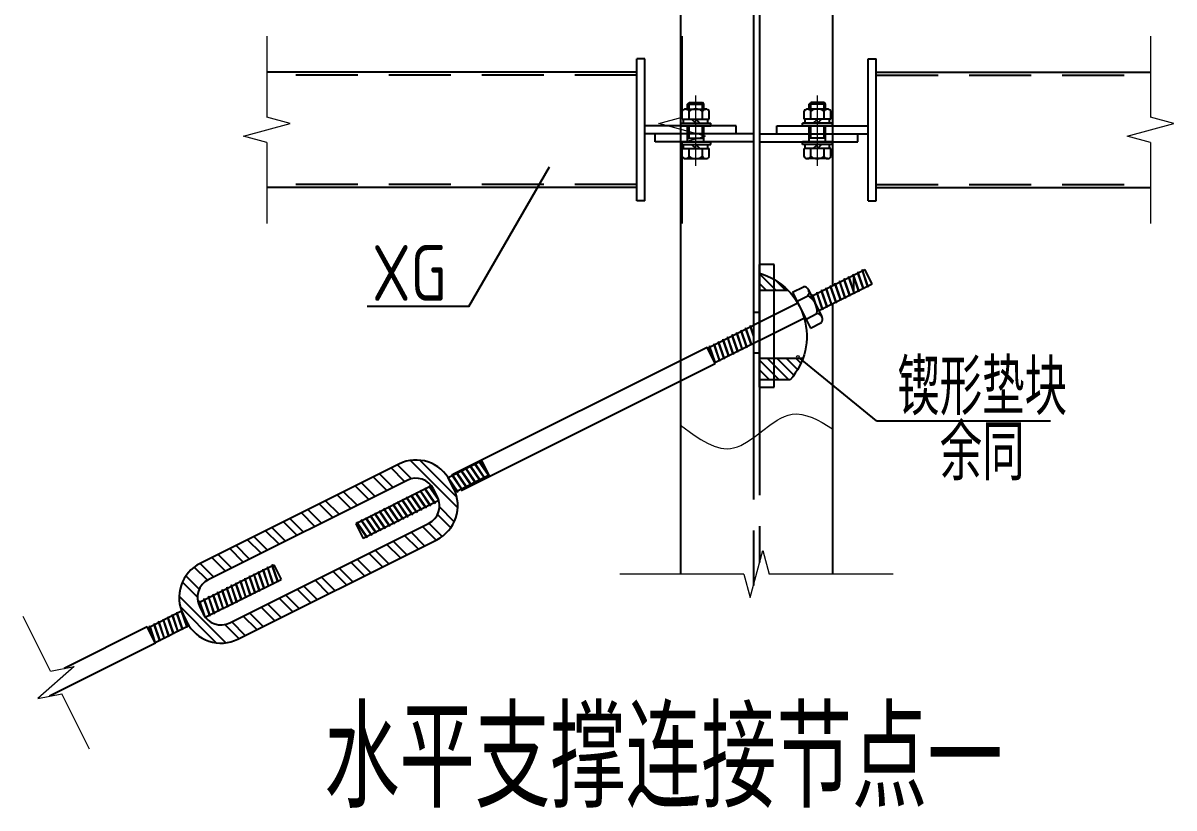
# Model space of a CAD drawing. Extents: x 9834882 to 10005569, y 1691670 to 2510806.
# Drawn here: x 9978434 to 9987715, y 2031684 to 2038015 of the extents above; entities that cross this region are included whole.
import ezdxf
from ezdxf.enums import TextEntityAlignment as Align

# ---------------------------------------------------------------- set-up
doc = ezdxf.new("R2010")
doc.units = 0
doc.header["$LTSCALE"] = 1000
doc.header["$MEASUREMENT"] = 0
for name, pattern in [('CENTER2', [1.125, 0.75, -0.125, 0.125, -0.125]), ('CENTERX2', [101.6, 63.5, -12.7, 12.7, -12.7]), ('CONTINUOUS0', [0]), ('CONTINUOUS1', [0]), ('DASHED', [0.75, 0.5, -0.25])]:
    doc.linetypes.add(name, pattern=pattern)
for name, color, linetype in [('003_THICK', 7, 'CONTINUOUS1'), ('004_THIN', 6, 'CONTINUOUS0'), ('LAYER4', 4, 'CONTINUOUS'), ('PUB_TEXT', 7, 'CONTINUOUS'), ('一般文字', 6, 'CONTINUOUS'), ('刚架', 2, 'CONTINUOUS'), ('填充', 8, 'CONTINUOUS'), ('支撑', 4, 'CONTINUOUS'), ('板', 4, 'CONTINUOUS')]:
    doc.layers.add(name, color=color, linetype=linetype)
for name, color, linetype, lineweight in [('Z-详图标注', 3, 'CONTINUOUS', 18), ('标注', 4, 'CONTINUOUS', 20), ('轴线', 1, 'CENTERX2', 13)]:
    doc.layers.add(name, color=color, linetype=linetype, lineweight=lineweight)
doc.styles.add('_HZTXT', font='atssdeng.shx', dxfattribs={"width": 0.8, "bigfont": 'atssdchn.shx'})
doc.styles.add('TSSD_DIMENSION', font='atssdeng.shx', dxfattribs={"width": 0.7, "bigfont": 'atssdchn.shx'})

# ---------------------------------------------------------------- blocks, each defined once
blk = doc.blocks.new('*X9')
at = {"layer": '填充', "linetype": 'Continuous'}
for p, q in [((14993606.8, -98338.9), (14993499.5, -98231.6)), ((14993415.4, -98434.6), (14993308, -98327.3)), ((14993465.4, -98409.6), (14993358, -98302.3)), ((14993556.8, -98363.9), (14993449.5, -98256.6)), ((14993273.9, -98505.3), (14993166.6, -98398)), ((14993323.9, -98480.3), (14993216.6, -98373)), ((14993132.5, -98576), (14993025.2, -98468.7)), ((14993182.5, -98551), (14993075.2, -98443.7)), ((14992899.7, -98692.5), (14992792.4, -98585.1)), ((14992991.1, -98646.7), (14992883.8, -98539.4)), ((14993041.1, -98621.7), (14992933.8, -98514.4)), ((14992708.3, -98788.2), (14992600.9, -98680.8)), ((14992758.3, -98763.2), (14992650.9, -98655.8)), ((14992849.7, -98717.5), (14992742.4, -98610.1)), ((14993891.8, -98698.9), (14993839.9, -98647)), ((14992566.8, -98858.9), (14992459.5, -98751.5)), ((14992616.8, -98833.9), (14992509.5, -98726.5)), ((14993714.3, -98870.7), (14993607, -98763.4)), ((14993805.8, -98825), (14993698.4, -98717.7)), ((14993855.8, -98800), (14993748.4, -98692.7)), ((14992334, -98975.3), (14992226.7, -98868)), ((14992425.4, -98929.6), (14992318.1, -98822.3)), ((14992475.4, -98904.6), (14992368.1, -98797.3)), ((14993522.9, -98966.4), (14993415.6, -98859.1)), ((14993572.9, -98941.4), (14993465.6, -98834.1)), ((14993664.3, -98895.7), (14993557, -98788.4)), ((14992284, -99000.3), (14992176.7, -98893)), ((14993381.5, -99037.1), (14993274.2, -98929.8)), ((14993431.5, -99012.1), (14993324.2, -98904.8)), ((14993148.7, -99153.6), (14993041.3, -99046.2)), ((14993240.1, -99107.8), (14993132.7, -99000.5)), ((14993290.1, -99082.8), (14993182.7, -98975.5)), ((14992957.2, -99249.3), (14992849.9, -99141.9)), ((14993007.2, -99224.3), (14992899.9, -99116.9)), ((14993098.7, -99178.6), (14992991.3, -99071.2)), ((14992815.8, -99320), (14992708.5, -99212.6)), ((14992865.8, -99295), (14992758.5, -99187.6)), ((14992674.4, -99390.7), (14992567.1, -99283.4)), ((14992724.4, -99365.7), (14992617.1, -99258.4)), ((14992533, -99461.4), (14992425.6, -99354.1)), ((14992583, -99436.4), (14992475.6, -99329.1))]:
    blk.add_line(p, q, dxfattribs=at)
blk = doc.blocks.new('*X10')
at = {"layer": '填充', "linetype": 'Continuous'}
for p, q in [((14992192.6, -99046), (14992085.2, -98938.7)), ((14992077.2, -99142.7), (14991972, -99037.6)), ((14992143, -99071.5), (14992039, -98967.4)), ((14992063.4, -99204), (14991945, -99085.5)), ((14992287.4, -99565.1), (14991919.7, -99197.4)), ((14992211.7, -99564.4), (14991929.2, -99281.9)), ((14992441.5, -99507.1), (14992334.2, -99399.8)), ((14992391.5, -99532.1), (14992279.7, -99420.2))]:
    blk.add_line(p, q, dxfattribs=at)
blk = doc.blocks.new('*X11')
at = {"layer": '填充', "linetype": 'Continuous'}
for p, q in [((14994117.2, -98500), (14993744.6, -98127.4)), ((14994109.2, -98417.1), (14993817.3, -98125.1)), ((14993698.2, -98293.2), (14993590.9, -98185.9)), ((14993751.6, -98271.6), (14993640.9, -98160.9)), ((14994089.5, -98609.5), (14993973.4, -98493.4)), ((14994061.8, -98656.8), (14993957.3, -98552.3)), ((14993994, -98726.1), (14993889.7, -98621.8)), ((14993947.2, -98754.3), (14993891.8, -98698.9))]:
    blk.add_line(p, q, dxfattribs=at)
blk = doc.blocks.new('A$C3B5F1999')
at = {"layer": '板', "lineweight": -3}
h = blk.add_hatch(dxfattribs=at)
h.set_pattern_fill('ANSI31', color=256, scale=11.25, style=0)
h.set_pattern_definition([(225, (1544786.093, 1161578.04), (25.25697034, -25.25697034), [])])
h.paths.add_polyline_path([(227.3, 494.1, 0.095394), (160.5, 606.6), (0, 606.6), (0, 494.1)])
h.paths.add_polyline_path([(0, 135.7), (0, 44.9, 0.128822), (150.1, 135.7)])
for p, q in [((0, 645.3), (76.8, 645.3)), ((0, 645.3), (0, 0)), ((160.5, 606.6), (0, 606.6)), ((160.5, 606.6), (0, 606.6)), ((76.8, 645.3), (76.8, 0)), ((227.3, 494.1), (0, 494.1)), ((150.1, 135.7), (0, 135.7)), ((76.8, 0), (0, 0))]:
    blk.add_line(p, q, dxfattribs=at)
blk.add_arc((-98.2, 376.8), 346.1, 286.4909, 41.61835, dxfattribs=at)

msp = doc.modelspace()

# ---------------------------------------------------------------- linework, layer by layer
at = {"layer": '003_THICK'}
for p, q in [((9983750.2, 2037238.8), (9983750.2, 2037304.3)), ((9983777.2, 2037320.6), (9983938.9, 2037320.6)), ((9983792.6, 2037361.2), (9983804.4, 2037373)), ((9983792.6, 2037361.2), (9983923.4, 2037361.2)), ((9983792.6, 2037320.6), (9983792.6, 2037361.2)), ((9983804.1, 2037238.8), (9983804.1, 2037304.3)), ((9983804.4, 2037373), (9983911.7, 2037373)), ((9983923.4, 2037361.2), (9983911.7, 2037373)), ((9983911.9, 2037238.8), (9983911.9, 2037304.3)), ((9983923.4, 2037320.6), (9983923.4, 2037361.2)), ((9983965.8, 2037238.8), (9983965.8, 2037304.3)), ((9984731.6, 2037238.8), (9984731.6, 2037304.3)), ((9984920.2, 2037320.6), (9984758.5, 2037320.6)), ((9984773.9, 2037361.2), (9984785.7, 2037373)), ((9984773.9, 2037320.6), (9984773.9, 2037361.2)), ((9984904.8, 2037361.2), (9984773.9, 2037361.2)), ((9984785.5, 2037238.8), (9984785.5, 2037304.3)), ((9984893, 2037373), (9984785.7, 2037373)), ((9984904.8, 2037361.2), (9984893, 2037373)), ((9984893.2, 2037238.8), (9984893.2, 2037304.3)), ((9984904.8, 2037320.6), (9984904.8, 2037361.2)), ((9984947.1, 2037238.8), (9984947.1, 2037304.3)), ((9983737, 2037186.5), (9983737, 2037206.1)), ((9983737, 2037206.1), (9983979.1, 2037206.1)), ((9983750.2, 2037238.8), (9983965.8, 2037238.8)), ((9983759.9, 2037206.1), (9983759.9, 2037238.8)), ((9983858, 2037206.1), (9983825.3, 2037238.8)), ((9983890.7, 2037206.1), (9983858, 2037238.8)), ((9983956.2, 2037206.1), (9983956.2, 2037238.8)), ((9983979.1, 2037186.5), (9983979.1, 2037206.1)), ((9984960.4, 2037206.1), (9984718.3, 2037206.1)), ((9984718.3, 2037186.5), (9984718.3, 2037206.1)), ((9984947.1, 2037238.8), (9984731.6, 2037238.8)), ((9984741.2, 2037206.1), (9984741.2, 2037238.8)), ((9984806.6, 2037206.1), (9984839.4, 2037238.8)), ((9984839.4, 2037206.1), (9984872.1, 2037238.8)), ((9984937.5, 2037206.1), (9984937.5, 2037238.8)), ((9984960.4, 2037186.5), (9984960.4, 2037206.1)), ((9983737, 2037186.5), (9983979.1, 2037186.5)), ((9983792.6, 2037055.7), (9983792.6, 2037186.5)), ((9983923.4, 2037055.7), (9983923.4, 2037186.5)), ((9984960.4, 2037186.5), (9984718.3, 2037186.5)), ((9984773.9, 2037055.7), (9984773.9, 2037186.5)), ((9984904.8, 2037055.7), (9984904.8, 2037186.5)), ((9983737, 2037036), (9983737, 2037055.7)), ((9983737, 2037055.7), (9983979.1, 2037055.7)), ((9983737, 2037036), (9983979.1, 2037036)), ((9983759.9, 2037003.3), (9983759.9, 2037036)), ((9983792.6, 2037087.6), (9983923.4, 2037087.6)), ((9983858, 2037003.3), (9983825.3, 2037036)), ((9983890.7, 2037003.3), (9983858, 2037036)), ((9983956.2, 2037003.3), (9983956.2, 2037036)), ((9983979.1, 2037036), (9983979.1, 2037055.7)), ((9984718.3, 2037036), (9984718.3, 2037055.7)), ((9984960.4, 2037055.7), (9984718.3, 2037055.7)), ((9984960.4, 2037036), (9984718.3, 2037036)), ((9984741.2, 2037003.3), (9984741.2, 2037036)), ((9984904.8, 2037087.6), (9984773.9, 2037087.6)), ((9984806.6, 2037003.3), (9984839.4, 2037036)), ((9984839.4, 2037003.3), (9984872.1, 2037036)), ((9984937.5, 2037003.3), (9984937.5, 2037036)), ((9984960.4, 2037036), (9984960.4, 2037055.7)), ((9983750.2, 2037003.3), (9983965.8, 2037003.3)), ((9983750.2, 2036937.9), (9983750.2, 2037003.3)), ((9983777.2, 2036921.5), (9983938.9, 2036921.5)), ((9983804.1, 2036937.9), (9983804.1, 2037003.3)), ((9983911.9, 2036937.9), (9983911.9, 2037003.3)), ((9983965.8, 2036937.9), (9983965.8, 2037003.3)), ((9984731.6, 2036937.9), (9984731.6, 2037003.3)), ((9984947.1, 2037003.3), (9984731.6, 2037003.3)), ((9984920.2, 2036921.5), (9984758.5, 2036921.5)), ((9984785.5, 2036937.9), (9984785.5, 2037003.3)), ((9984893.2, 2036937.9), (9984893.2, 2037003.3)), ((9984947.1, 2036937.9), (9984947.1, 2037003.3)), ((9984639.4, 2035844.4), (9984784, 2035555.1))]:
    msp.add_line(p, q, dxfattribs=at)
for centre, major_axis, start_param, end_param in [((9983777.2, 2037290.2), (-30.3, 2.6), 3.704978, 5.88823), ((9983858, 2037223.6), (97, 0.5), 0.975761, 2.154981), ((9983938.9, 2037290.2), (30.3, 2.6), 0.394955, 2.578207), ((9984758.5, 2037290.2), (-30.3, 2.6), 3.706963, 5.890215), ((9984839.4, 2037223.6), (-97, 0), 4.122779, 5.301999), ((9984920.2, 2037290.2), (-30.4, 0), 3.620763, 5.804015), ((9983777.2, 2036951.9), (30.3, 1.6), 3.567758, 5.751011), ((9983858, 2037018.5), (-97, 0.8), 0.989189, 2.16841), ((9983938.9, 2036951.9), (30.4, 0.9), 3.589994, 5.773248), ((9984758.5, 2036951.9), (30.4, 0.7), 3.596868, 5.780121), ((9984839.4, 2037018.5), (-97, 1.2), 0.99371, 2.172932), ((9984920.2, 2036951.9), (30.4, 1.1), 3.585017, 5.768271)]:
    msp.add_ellipse(centre, major_axis=major_axis, ratio=1, start_param=start_param, end_param=end_param, dxfattribs=at)
at = {"layer": '004_THIN'}
for p, q in [((9983804.4, 2037320.6), (9983804.4, 2037373)), ((9983911.7, 2037320.6), (9983911.7, 2037373)), ((9984785.7, 2037320.6), (9984785.7, 2037373)), ((9984893, 2037320.6), (9984893, 2037373)), ((9983804.4, 2037087.6), (9983804.4, 2037186.5)), ((9983911.7, 2037087.6), (9983911.7, 2037186.5)), ((9984785.7, 2037087.6), (9984785.7, 2037186.5)), ((9984893, 2037087.6), (9984893, 2037186.5))]:
    msp.add_line(p, q, dxfattribs=at)
at = {"layer": 'LAYER4'}
for p, q in [((9981465.1, 2034458), (9979861.8, 2033656.4)), ((9981531, 2034326.4), (9979927.6, 2033524.7)), ((9981775.9, 2034193.1), (9981744.9, 2034255.1)), ((9981907.5, 2034258.9), (9981876.6, 2034320.9)), ((9980101.2, 2033177.5), (9981704.6, 2033979.2)), ((9980167, 2033045.8), (9981770.4, 2033847.5)), ((9979856.3, 2033310.8), (9979887.3, 2033248.8)), ((9979724.6, 2033244.9), (9979755.6, 2033183))]:
    msp.add_line(p, q, dxfattribs=at)
for centre, major_axis, start_param, end_param in [((9981602.3, 2034183.7), (306.7, 1.2), 0.459656, 2.030452), ((9981602.3, 2034183.7), (159.5, 0.4), 0.461279, 2.032075), ((9981633.3, 2034121.8), (306.7, 1.5), -1.112041, 0.458756), ((9981633.3, 2034121.8), (-159.5, 1.8), 2.046043, 3.616839), ((9979998.9, 2033382.1), (-306.7, 0.6), -1.105325, 0.465472), ((9979998.9, 2033382.1), (159.5, 0.7), 2.029863, 3.600659), ((9980029.9, 2033320.1), (-159.5, 0.7), 0.467806, 2.038602), ((9980029.9, 2033320.1), (-306.7, 1), 0.466916, 2.037713)]:
    msp.add_ellipse(centre, major_axis=major_axis, ratio=1, start_param=start_param, end_param=end_param, dxfattribs=at)
at = {"layer": 'PUB_TEXT'}
for p, q in [((9982027.5, 2035728.4), (9982678.9, 2036856.5)), ((9982027.5, 2035728.4), (9981209.3, 2035728.4)), ((9985314.8, 2034807.3), (9984686.2, 2035321.3)), ((9985314.8, 2034807.3), (9986719.6, 2034807.3))]:
    msp.add_line(p, q, dxfattribs=at)
at = {"layer": '刚架', "linetype": 'Continuous'}
for p, q in [((9984324.2, 2040207.4), (9984324.2, 2034670.9)), ((9984373.2, 2040244.7), (9984373.2, 2034708.2)), ((9983735.4, 2039013.7), (9983735.4, 2037186.5)), ((9984962, 2038409.5), (9984962, 2037186.5)), ((9983383.7, 2036581.3), (9983383.7, 2037726.2)), ((9983449.1, 2037726.2), (9983383.7, 2037726.2)), ((9983449.1, 2036581.3), (9983449.1, 2037726.2)), ((9985248.2, 2036581.3), (9985248.2, 2037726.2)), ((9985248.2, 2037726.2), (9985313.7, 2037726.2)), ((9985313.7, 2036581.3), (9985313.7, 2037726.2)), ((9984185.1, 2037186.5), (9983449.1, 2037186.5)), ((9984324.2, 2037121.1), (9983449.1, 2037121.1)), ((9983530.9, 2037055.7), (9983530.9, 2037121.1)), ((9984185.1, 2037121.1), (9984185.1, 2037186.5)), ((9984373.2, 2037121.1), (9985248.2, 2037121.1)), ((9984512.2, 2037186.5), (9985248.2, 2037186.5)), ((9984512.2, 2037121.1), (9984512.2, 2037186.5)), ((9985166.5, 2037055.7), (9985166.5, 2037121.1)), ((9984324.2, 2037055.7), (9983530.9, 2037055.7)), ((9983735.4, 2037055.7), (9983735.4, 2035293.9)), ((9984373.2, 2037055.7), (9985166.5, 2037055.7)), ((9984962, 2037055.7), (9984962, 2035898)), ((9983449.1, 2036581.3), (9983383.7, 2036581.3)), ((9985248.2, 2036581.3), (9985313.7, 2036581.3)), ((9984962, 2035751.8), (9984962, 2033571)), ((9983735.4, 2035129.3), (9983735.4, 2033571))]:
    msp.add_line(p, q, dxfattribs=at)
at = {"layer": '刚架', "color": 5, "linetype": 'DASHED'}
for p, q in [((9983383.7, 2037595.4), (9980399.6, 2037595.4)), ((9985313.7, 2037595.4), (9987525.7, 2037595.4)), ((9983735.4, 2037186.5), (9983735.4, 2037055.7)), ((9984962, 2037186.5), (9984962, 2037055.7)), ((9983383.7, 2036712.2), (9980399.6, 2036712.2)), ((9985313.7, 2036712.2), (9987525.7, 2036712.2)), ((9985133.8, 2035837.7), (9985133.8, 2035983.9)), ((9984324.2, 2035681.8), (9984373.2, 2035681.8)), ((9984324.2, 2035354.7), (9984373.2, 2035354.7)), ((9983735.4, 2035293.9), (9983735.4, 2035129.3)), ((9984373.2, 2034708.2), (9984373.2, 2033662.6)), ((9984324.2, 2034670.9), (9984324.2, 2033479.5))]:
    msp.add_line(p, q, dxfattribs=at)
at = {"layer": '支撑', "linetype": 'Continuous'}
for p, q in [((9983383.7, 2037619.9), (9980399.6, 2037619.9)), ((9985313.7, 2037619.9), (9987525.7, 2037619.9)), ((9983383.7, 2036687.7), (9980399.6, 2036687.7)), ((9985313.7, 2036687.7), (9987525.7, 2036687.7)), ((9984792.2, 2035813.1), (9985222.7, 2036028.4)), ((9985281.2, 2035911.3), (9985222.7, 2036028.4)), ((9984850.7, 2035696.1), (9985281.2, 2035911.3)), ((9984639.4, 2035844.4), (9984727.2, 2035888.2)), ((9984675.6, 2035772.1), (9984763.4, 2035815.9)), ((9984767.2, 2035863.1), (9984875.7, 2035646.2)), ((9983953.7, 2035393.9), (9984682.5, 2035758.3)), ((9984012.2, 2035276.9), (9984741, 2035641.2)), ((9984747.9, 2035627.5), (9984835.7, 2035671.3)), ((9984784, 2035555.1), (9984871.8, 2035599)), ((9981900.8, 2034376.6), (9983950, 2035401.2)), ((9984015.9, 2035269.5), (9983950, 2035401.2)), ((9981966.6, 2034244.9), (9984015.9, 2035269.5)), ((9982134.1, 2034484.1), (9981861.4, 2034347.7)), ((9982196.3, 2034359.7), (9982130.5, 2034491.4)), ((9982192.6, 2034367.1), (9981919.9, 2034230.7)), ((9981728.5, 2034281.3), (9981117.4, 2033975.7)), ((9981787, 2034164.2), (9981175.9, 2033858.7)), ((9981117.4, 2033975.7), (9981175.9, 2033858.7)), ((9979845.2, 2033339.6), (9980456.2, 2033645.2)), ((9980456.2, 2033645.2), (9980514.8, 2033528.1)), ((9979903.7, 2033222.6), (9980514.8, 2033528.1)), ((9979439.5, 2033136.8), (9979712.2, 2033273.1)), ((9979435.9, 2033144.1), (9978766.5, 2032809.4)), ((9979501.7, 2033012.4), (9979435.9, 2033144.1)), ((9979498, 2033019.8), (9979770.7, 2033156.1)), ((9979501.7, 2033012.4), (9978647.3, 2032585.2))]:
    msp.add_line(p, q, dxfattribs=at)
for centre, major_axis, start_param, end_param in [((9984726.5, 2035842.7), (45.6, 0), -0.628259, 1.554992), ((9984691.4, 2035689.6), (-145.4, 1.1), 3.022905, 4.202125), ((9984834.9, 2035625.8), (45.6, 0.6), -0.641401, 1.541851)]:
    msp.add_ellipse(centre, major_axis=major_axis, ratio=1, start_param=start_param, end_param=end_param, dxfattribs=at)
at = {"layer": '标注'}
for p, q in [((9980399.6, 2037909.4), (9980399.6, 2037255.1)), ((9983749.3, 2037909.4), (9983749.3, 2037255.1)), ((9987525.7, 2037909.4), (9987525.7, 2037255.1)), ((9980210.5, 2037103.1), (9980588.7, 2037204.4)), ((9980588.7, 2037204.4), (9980399.6, 2037255.1)), ((9983560.3, 2037204.4), (9983749.3, 2037255.1)), ((9983938.4, 2037103.1), (9983560.3, 2037204.4)), ((9987336.7, 2037103.1), (9987714.8, 2037204.4)), ((9987714.8, 2037204.4), (9987525.7, 2037255.1)), ((9980399.6, 2037052.5), (9980210.5, 2037103.1)), ((9980399.6, 2037052.5), (9980399.6, 2036398.2)), ((9983749.3, 2037052.5), (9983938.4, 2037103.1)), ((9983749.3, 2037052.5), (9983749.3, 2036398.2)), ((9987525.7, 2037052.5), (9987336.7, 2037103.1)), ((9987525.7, 2037052.5), (9987525.7, 2036398.2)), ((9984298, 2033382), (9984399.3, 2033760.1)), ((9984399.3, 2033760.1), (9984450, 2033571)), ((9984247.4, 2033571), (9983246.3, 2033571)), ((9984247.4, 2033571), (9984298, 2033382)), ((9985451.1, 2033571), (9984450, 2033571)), ((9978655.1, 2032786.6), (9978433.7, 2033229.3)), ((9978846.9, 2032825.9), (9978553.9, 2032566.1)), ((9978655.1, 2032786.6), (9978846.9, 2032825.9)), ((9978553.9, 2032566.1), (9978745.7, 2032605.4)), ((9978969.6, 2032157.6), (9978745.7, 2032605.4))]:
    msp.add_line(p, q, dxfattribs=at)
at = {"layer": '标注', "linetype": 'Continuous'}
for p, q in [((9985163.1, 2035998.6), (9985164.2, 2036008.3)), ((9985205.4, 2035873.4), (9985163.1, 2035998.6)), ((9985211.7, 2035867.4), (9985164.2, 2036008.3)), ((9985164.2, 2036008.3), (9985170.5, 2036002.3)), ((9985212.7, 2035877.1), (9985170.5, 2036002.3)), ((9985199.7, 2036016.9), (9985200.7, 2036026.5)), ((9985241.9, 2035891.7), (9985199.7, 2036016.9)), ((9985248.3, 2035885.7), (9985200.7, 2036026.5)), ((9985200.7, 2036026.5), (9985207.1, 2036020.6)), ((9985249.3, 2035895.4), (9985207.1, 2036020.6)), ((9984980.2, 2035907.2), (9984981.3, 2035916.8)), ((9985022.5, 2035782), (9984980.2, 2035907.2)), ((9985028.8, 2035776), (9984981.3, 2035916.8)), ((9984981.3, 2035916.8), (9984987.6, 2035910.8)), ((9985029.9, 2035785.7), (9984987.6, 2035910.8)), ((9985016.8, 2035925.4), (9985017.9, 2035935.1)), ((9985059.1, 2035800.3), (9985016.8, 2035925.4)), ((9985065.4, 2035794.3), (9985017.9, 2035935.1)), ((9985017.9, 2035935.1), (9985024.2, 2035929.1)), ((9985066.5, 2035804), (9985024.2, 2035929.1)), ((9985053.4, 2035943.7), (9985054.4, 2035953.4)), ((9985095.6, 2035818.6), (9985053.4, 2035943.7)), ((9985102, 2035812.6), (9985054.4, 2035953.4)), ((9985054.4, 2035953.4), (9985060.8, 2035947.4)), ((9985103, 2035822.3), (9985060.8, 2035947.4)), ((9985090, 2035962), (9985091, 2035971.7)), ((9985132.2, 2035836.9), (9985090, 2035962)), ((9985138.6, 2035830.9), (9985091, 2035971.7)), ((9985091, 2035971.7), (9985097.3, 2035965.7)), ((9985139.6, 2035840.5), (9985097.3, 2035965.7)), ((9985126.5, 2035980.3), (9985127.6, 2035990)), ((9985168.8, 2035855.1), (9985126.5, 2035980.3)), ((9985175.1, 2035849.2), (9985127.6, 2035990)), ((9985127.6, 2035990), (9985133.9, 2035984)), ((9985176.2, 2035858.8), (9985133.9, 2035984)), ((9984797.4, 2035815.7), (9984798.4, 2035825.4)), ((9984810.9, 2035775.7), (9984797.4, 2035815.7)), ((9984824.2, 2035749.2), (9984798.4, 2035825.4)), ((9984798.4, 2035825.4), (9984804.8, 2035819.4)), ((9984837.5, 2035722.6), (9984804.8, 2035819.4)), ((9984834, 2035834), (9984835, 2035843.7)), ((9984876.2, 2035708.9), (9984834, 2035834)), ((9984882.5, 2035702.9), (9984835, 2035843.7)), ((9984835, 2035843.7), (9984841.3, 2035837.7)), ((9984883.6, 2035712.5), (9984841.3, 2035837.7)), ((9984870.5, 2035852.3), (9984871.6, 2035862)), ((9984912.8, 2035727.1), (9984870.5, 2035852.3)), ((9984919.1, 2035721.2), (9984871.6, 2035862)), ((9984871.6, 2035862), (9984877.9, 2035856)), ((9984920.2, 2035730.8), (9984877.9, 2035856)), ((9984907.1, 2035870.6), (9984908.1, 2035880.2)), ((9984949.4, 2035745.4), (9984907.1, 2035870.6)), ((9984955.7, 2035739.4), (9984908.1, 2035880.2)), ((9984908.1, 2035880.2), (9984914.5, 2035874.3)), ((9984956.7, 2035749.1), (9984914.5, 2035874.3)), ((9984943.7, 2035888.9), (9984944.7, 2035898.5)), ((9984985.9, 2035763.7), (9984943.7, 2035888.9)), ((9984992.3, 2035757.7), (9984944.7, 2035898.5)), ((9984944.7, 2035898.5), (9984951.1, 2035892.6)), ((9984993.3, 2035767.4), (9984951.1, 2035892.6)), ((9985095.6, 2035818.6), (9985102, 2035812.6)), ((9985103, 2035822.3), (9985102, 2035812.6)), ((9985132.2, 2035836.9), (9985138.6, 2035830.9)), ((9985139.6, 2035840.5), (9985138.6, 2035830.9)), ((9985168.8, 2035855.1), (9985175.1, 2035849.2)), ((9985176.2, 2035858.8), (9985175.1, 2035849.2)), ((9985205.4, 2035873.4), (9985211.7, 2035867.4)), ((9985212.7, 2035877.1), (9985211.7, 2035867.4)), ((9985241.9, 2035891.7), (9985248.3, 2035885.7)), ((9985249.3, 2035895.4), (9985248.3, 2035885.7)), ((9984912.8, 2035727.1), (9984919.1, 2035721.2)), ((9984920.2, 2035730.8), (9984919.1, 2035721.2)), ((9984949.4, 2035745.4), (9984955.7, 2035739.4)), ((9984956.7, 2035749.1), (9984955.7, 2035739.4)), ((9984985.9, 2035763.7), (9984992.3, 2035757.7)), ((9984993.3, 2035767.4), (9984992.3, 2035757.7)), ((9985022.5, 2035782), (9985028.8, 2035776)), ((9985029.9, 2035785.7), (9985028.8, 2035776)), ((9985059.1, 2035800.3), (9985065.4, 2035794.3)), ((9985066.5, 2035804), (9985065.4, 2035794.3)), ((9984876.2, 2035708.9), (9984882.5, 2035702.9)), ((9984883.6, 2035712.5), (9984882.5, 2035702.9)), ((9984223.3, 2035528.7), (9984224.3, 2035538.3)), ((9984265.6, 2035403.5), (9984223.3, 2035528.7)), ((9984271.9, 2035397.5), (9984224.3, 2035538.3)), ((9984224.3, 2035538.3), (9984230.7, 2035532.4)), ((9984272.9, 2035407.2), (9984230.7, 2035532.4)), ((9984259.9, 2035547), (9984260.9, 2035556.6)), ((9984302.1, 2035421.8), (9984259.9, 2035547)), ((9984308.5, 2035415.8), (9984260.9, 2035556.6)), ((9984260.9, 2035556.6), (9984267.2, 2035550.7)), ((9984309.5, 2035425.5), (9984267.2, 2035550.7)), ((9984296.4, 2035565.2), (9984297.5, 2035574.9)), ((9984324.2, 2035483.2), (9984296.4, 2035565.2)), ((9984324.2, 2035495.9), (9984297.5, 2035574.9)), ((9984297.5, 2035574.9), (9984303.8, 2035568.9)), ((9984324.2, 2035508.7), (9984303.8, 2035568.9)), ((9984040.4, 2035437.2), (9984041.5, 2035446.9)), ((9984082.7, 2035312.1), (9984040.4, 2035437.2)), ((9984041.5, 2035446.9), (9984047.8, 2035440.9)), ((9984089, 2035306.1), (9984041.5, 2035446.9)), ((9984090.1, 2035315.8), (9984047.8, 2035440.9)), ((9984077, 2035455.5), (9984078.1, 2035465.2)), ((9984119.3, 2035330.4), (9984077, 2035455.5)), ((9984125.6, 2035324.4), (9984078.1, 2035465.2)), ((9984078.1, 2035465.2), (9984084.4, 2035459.2)), ((9984126.6, 2035334.1), (9984084.4, 2035459.2)), ((9984113.6, 2035473.8), (9984114.6, 2035483.5)), ((9984155.8, 2035348.7), (9984113.6, 2035473.8)), ((9984162.2, 2035342.7), (9984114.6, 2035483.5)), ((9984114.6, 2035483.5), (9984121, 2035477.5)), ((9984163.2, 2035352.4), (9984121, 2035477.5)), ((9984150.1, 2035492.1), (9984151.2, 2035501.8)), ((9984192.4, 2035366.9), (9984150.1, 2035492.1)), ((9984198.7, 2035361), (9984151.2, 2035501.8)), ((9984151.2, 2035501.8), (9984157.5, 2035495.8)), ((9984199.8, 2035370.6), (9984157.5, 2035495.8)), ((9984186.7, 2035510.4), (9984187.8, 2035520.1)), ((9984229, 2035385.2), (9984186.7, 2035510.4)), ((9984235.3, 2035379.3), (9984187.8, 2035520.1)), ((9984187.8, 2035520.1), (9984194.1, 2035514.1)), ((9984236.4, 2035388.9), (9984194.1, 2035514.1)), ((9983950, 2035401.2), (9983957.4, 2035395.7)), ((9983967.3, 2035400.7), (9983968.3, 2035410.3)), ((9984002.6, 2035296.1), (9983967.3, 2035400.7)), ((9983968.3, 2035410.3), (9983974.7, 2035404.4)), ((9984015.9, 2035269.5), (9983968.3, 2035410.3)), ((9984016.9, 2035279.2), (9983974.7, 2035404.4)), ((9984003.9, 2035419), (9984004.9, 2035428.6)), ((9984046.1, 2035293.8), (9984003.9, 2035419)), ((9984004.9, 2035428.6), (9984011.2, 2035422.7)), ((9984052.5, 2035287.8), (9984004.9, 2035428.6)), ((9984053.5, 2035297.5), (9984011.2, 2035422.7)), ((9984155.8, 2035348.7), (9984162.2, 2035342.7)), ((9984163.2, 2035352.4), (9984162.2, 2035342.7)), ((9984192.4, 2035366.9), (9984198.7, 2035361)), ((9984199.8, 2035370.6), (9984198.7, 2035361)), ((9984229, 2035385.2), (9984235.3, 2035379.3)), ((9984236.4, 2035388.9), (9984235.3, 2035379.3)), ((9984265.6, 2035403.5), (9984271.9, 2035397.5)), ((9984272.9, 2035407.2), (9984271.9, 2035397.5)), ((9984302.1, 2035421.8), (9984308.5, 2035415.8)), ((9984309.5, 2035425.5), (9984308.5, 2035415.8)), ((9984016.9, 2035279.2), (9984015.9, 2035269.5)), ((9984046.1, 2035293.8), (9984052.5, 2035287.8)), ((9984053.5, 2035297.5), (9984052.5, 2035287.8)), ((9984082.7, 2035312.1), (9984089, 2035306.1)), ((9984090.1, 2035315.8), (9984089, 2035306.1)), ((9984119.3, 2035330.4), (9984125.6, 2035324.4)), ((9984126.6, 2035334.1), (9984125.6, 2035324.4)), ((9984456.4, 2034771.9), (9984515.1, 2034811.4)), ((9984515.1, 2034811.4), (9984544.7, 2034828.1)), ((9984544.7, 2034828.1), (9984574.5, 2034842)), ((9984574.5, 2034842), (9984604.5, 2034852.5)), ((9984604.5, 2034852.5), (9984634.8, 2034859.2)), ((9984634.8, 2034859.2), (9984674.5, 2034861.7)), ((9984674.5, 2034861.7), (9984714.7, 2034857.6)), ((9984714.7, 2034857.6), (9984755.3, 2034847.8)), ((9984755.3, 2034847.8), (9984796.2, 2034833.1)), ((9984796.2, 2034833.1), (9984837.3, 2034814.3)), ((9984837.3, 2034814.3), (9984878.8, 2034792.3)), ((9984878.8, 2034792.3), (9984962, 2034741.7)), ((9983735.4, 2034770.7), (9983844.4, 2034690.1)), ((9984340, 2034682.7), (9984398.1, 2034727.5)), ((9984398.1, 2034727.5), (9984456.4, 2034771.9)), ((9983844.4, 2034690.1), (9983898.6, 2034654.9)), ((9983898.6, 2034654.9), (9983952.6, 2034625.1)), ((9983952.6, 2034625.1), (9984006.2, 2034602)), ((9984006.2, 2034602), (9984059.4, 2034587.1)), ((9984193.8, 2034596.1), (9984223.3, 2034608.4)), ((9984223.3, 2034608.4), (9984281.8, 2034641.6)), ((9984281.8, 2034641.6), (9984340, 2034682.7)), ((9984059.4, 2034587.1), (9984085.8, 2034583.1)), ((9984085.8, 2034583.1), (9984112, 2034581.8)), ((9984112, 2034581.8), (9984138.1, 2034583.1)), ((9984138.1, 2034583.1), (9984164.1, 2034587.5)), ((9984164.1, 2034587.5), (9984193.8, 2034596.1)), ((9982086.6, 2034304.9), (9982002.5, 2034427.4)), ((9982010.8, 2034422.4), (9982002.5, 2034427.4)), ((9982002.5, 2034427.4), (9982003.4, 2034418.8)), ((9982078.2, 2034309.8), (9982003.4, 2034418.8)), ((9982085.6, 2034313.5), (9982010.8, 2034422.4)), ((9982039, 2034445.7), (9982040, 2034437)), ((9982047.4, 2034440.7), (9982039, 2034445.7)), ((9982123.1, 2034323.2), (9982039, 2034445.7)), ((9982114.8, 2034328.1), (9982040, 2034437)), ((9982122.2, 2034331.8), (9982047.4, 2034440.7)), ((9982075.6, 2034464), (9982076.6, 2034455.3)), ((9982084, 2034459), (9982075.6, 2034464)), ((9982159.7, 2034341.5), (9982075.6, 2034464)), ((9982151.4, 2034346.4), (9982076.6, 2034455.3)), ((9982158.7, 2034350.1), (9982084, 2034459)), ((9982112.2, 2034482.3), (9982113.2, 2034473.6)), ((9982196.3, 2034359.7), (9982112.2, 2034482.3)), ((9982120.5, 2034477.3), (9982112.2, 2034482.3)), ((9982187.9, 2034364.7), (9982113.2, 2034473.6)), ((9982183, 2034386.3), (9982120.5, 2034477.3)), ((9982130.5, 2034491.4), (9982130.5, 2034482.3)), ((9981864.5, 2034349.3), (9981857.8, 2034353.3)), ((9981939.3, 2034240.4), (9981864.5, 2034349.3)), ((9981940.3, 2034231.7), (9981867.2, 2034338.2)), ((9981976.9, 2034250), (9981892.7, 2034372.5)), ((9981901.1, 2034367.6), (9981892.7, 2034372.5)), ((9981892.7, 2034372.5), (9981893.7, 2034363.9)), ((9981968.5, 2034255), (9981893.7, 2034363.9)), ((9981975.9, 2034258.7), (9981901.1, 2034367.6)), ((9982013.4, 2034268.3), (9981929.3, 2034390.8)), ((9981937.7, 2034385.9), (9981929.3, 2034390.8)), ((9981929.3, 2034390.8), (9981930.3, 2034382.2)), ((9982005.1, 2034273.3), (9981930.3, 2034382.2)), ((9982012.5, 2034277), (9981937.7, 2034385.9)), ((9982050, 2034286.6), (9981965.9, 2034409.1)), ((9981974.3, 2034404.2), (9981965.9, 2034409.1)), ((9981965.9, 2034409.1), (9981966.9, 2034400.5)), ((9982041.6, 2034291.6), (9981966.9, 2034400.5)), ((9982049, 2034295.3), (9981974.3, 2034404.2)), ((9982114.8, 2034328.1), (9982123.1, 2034323.2)), ((9982122.2, 2034331.8), (9982123.1, 2034323.2)), ((9982151.4, 2034346.4), (9982159.7, 2034341.5)), ((9982158.7, 2034350.1), (9982159.7, 2034341.5)), ((9982187.9, 2034364.7), (9982196.3, 2034359.7)), ((9981636.7, 2034244.5), (9981637.7, 2034235.9)), ((9981645.1, 2034239.6), (9981636.7, 2034244.5)), ((9981720.9, 2034122), (9981636.7, 2034244.5)), ((9981712.5, 2034127), (9981637.7, 2034235.9)), ((9981719.9, 2034130.7), (9981645.1, 2034239.6)), ((9981673.3, 2034262.8), (9981674.3, 2034254.2)), ((9981681.7, 2034257.9), (9981673.3, 2034262.8)), ((9981757.4, 2034140.3), (9981673.3, 2034262.8)), ((9981749.1, 2034145.3), (9981674.3, 2034254.2)), ((9981756.4, 2034149), (9981681.7, 2034257.9)), ((9981709.9, 2034281.1), (9981710.9, 2034272.5)), ((9981718.2, 2034276.2), (9981709.9, 2034281.1)), ((9981784.4, 2034172.6), (9981709.9, 2034281.1)), ((9981785.6, 2034163.6), (9981710.9, 2034272.5)), ((9981777.4, 2034190.1), (9981718.2, 2034276.2)), ((9981931.9, 2034236.7), (9981883.1, 2034307.8)), ((9981931.9, 2034236.7), (9981940.3, 2034231.7)), ((9981939.3, 2034240.4), (9981940.3, 2034231.7)), ((9981968.5, 2034255), (9981976.9, 2034250)), ((9981975.9, 2034258.7), (9981976.9, 2034250)), ((9982005.1, 2034273.3), (9982013.4, 2034268.3)), ((9982012.5, 2034277), (9982013.4, 2034268.3)), ((9982041.6, 2034291.6), (9982050, 2034286.6)), ((9982049, 2034295.3), (9982050, 2034286.6)), ((9982078.2, 2034309.8), (9982086.6, 2034304.9)), ((9982085.6, 2034313.5), (9982086.6, 2034304.9)), ((9981538, 2034030.6), (9981453.9, 2034153.1)), ((9981462.2, 2034148.2), (9981453.9, 2034153.1)), ((9981453.9, 2034153.1), (9981454.9, 2034144.5)), ((9981529.6, 2034035.6), (9981454.9, 2034144.5)), ((9981537, 2034039.3), (9981462.2, 2034148.2)), ((9981574.6, 2034048.9), (9981490.5, 2034171.4)), ((9981498.8, 2034166.4), (9981490.5, 2034171.4)), ((9981490.5, 2034171.4), (9981491.4, 2034162.7)), ((9981566.2, 2034053.8), (9981491.4, 2034162.7)), ((9981573.6, 2034057.5), (9981498.8, 2034166.4)), ((9981527, 2034189.7), (9981528, 2034181)), ((9981535.4, 2034184.7), (9981527, 2034189.7)), ((9981611.1, 2034067.2), (9981527, 2034189.7)), ((9981602.8, 2034072.1), (9981528, 2034181)), ((9981610.2, 2034075.8), (9981535.4, 2034184.7)), ((9981563.6, 2034208), (9981564.6, 2034199.3)), ((9981572, 2034203), (9981563.6, 2034208)), ((9981647.7, 2034085.5), (9981563.6, 2034208)), ((9981639.3, 2034090.4), (9981564.6, 2034199.3)), ((9981646.7, 2034094.1), (9981572, 2034203)), ((9981600.2, 2034226.3), (9981601.1, 2034217.6)), ((9981608.5, 2034221.3), (9981600.2, 2034226.3)), ((9981684.3, 2034103.7), (9981600.2, 2034226.3)), ((9981675.9, 2034108.7), (9981601.1, 2034217.6)), ((9981683.3, 2034112.4), (9981608.5, 2034221.3)), ((9981749.1, 2034145.3), (9981757.4, 2034140.3)), ((9981756.4, 2034149), (9981757.4, 2034140.3)), ((9981785.6, 2034163.6), (9981787.4, 2034162.5)), ((9981271, 2034061.7), (9981272, 2034053)), ((9981279.4, 2034056.7), (9981271, 2034061.7)), ((9981355.1, 2033939.2), (9981271, 2034061.7)), ((9981346.8, 2033944.1), (9981272, 2034053)), ((9981354.2, 2033947.8), (9981279.4, 2034056.7)), ((9981307.6, 2034080), (9981308.6, 2034071.3)), ((9981316, 2034075), (9981307.6, 2034080)), ((9981391.7, 2033957.5), (9981307.6, 2034080)), ((9981383.3, 2033962.4), (9981308.6, 2034071.3)), ((9981390.7, 2033966.1), (9981316, 2034075)), ((9981344.2, 2034098.3), (9981345.1, 2034089.6)), ((9981352.5, 2034093.3), (9981344.2, 2034098.3)), ((9981428.3, 2033975.7), (9981344.2, 2034098.3)), ((9981419.9, 2033980.7), (9981345.1, 2034089.6)), ((9981427.3, 2033984.4), (9981352.5, 2034093.3)), ((9981380.7, 2034116.5), (9981381.7, 2034107.9)), ((9981389.1, 2034111.6), (9981380.7, 2034116.5)), ((9981464.9, 2033994), (9981380.7, 2034116.5)), ((9981456.5, 2033999), (9981381.7, 2034107.9)), ((9981463.9, 2034002.7), (9981389.1, 2034111.6)), ((9981417.3, 2034134.8), (9981418.3, 2034126.2)), ((9981425.7, 2034129.9), (9981417.3, 2034134.8)), ((9981501.4, 2034012.3), (9981417.3, 2034134.8)), ((9981493.1, 2034017.3), (9981418.3, 2034126.2)), ((9981500.4, 2034021), (9981425.7, 2034129.9)), ((9981566.2, 2034053.8), (9981574.6, 2034048.9)), ((9981573.6, 2034057.5), (9981574.6, 2034048.9)), ((9981602.8, 2034072.1), (9981611.1, 2034067.2)), ((9981610.2, 2034075.8), (9981611.1, 2034067.2)), ((9981639.3, 2034090.4), (9981647.7, 2034085.5)), ((9981646.7, 2034094.1), (9981647.7, 2034085.5)), ((9981675.9, 2034108.7), (9981684.3, 2034103.7)), ((9981683.3, 2034112.4), (9981684.3, 2034103.7)), ((9981712.5, 2034127), (9981720.9, 2034122)), ((9981719.9, 2034130.7), (9981720.9, 2034122)), ((9981124.7, 2033988.5), (9981125.7, 2033979.9)), ((9981133.1, 2033983.6), (9981124.7, 2033988.5)), ((9981208.8, 2033866), (9981124.7, 2033988.5)), ((9981200.5, 2033871), (9981125.7, 2033979.9)), ((9981207.9, 2033874.7), (9981133.1, 2033983.6)), ((9981245.4, 2033884.3), (9981161.3, 2034006.8)), ((9981169.7, 2034001.9), (9981161.3, 2034006.8)), ((9981161.3, 2034006.8), (9981162.3, 2033998.2)), ((9981237.1, 2033889.3), (9981162.3, 2033998.2)), ((9981244.4, 2033893), (9981169.7, 2034001.9)), ((9981282, 2033902.6), (9981197.9, 2034025.1)), ((9981206.2, 2034020.2), (9981197.9, 2034025.1)), ((9981197.9, 2034025.1), (9981198.9, 2034016.5)), ((9981273.6, 2033907.6), (9981198.9, 2034016.5)), ((9981281, 2033911.2), (9981206.2, 2034020.2)), ((9981234.4, 2034043.4), (9981235.4, 2034034.7)), ((9981242.8, 2034038.4), (9981234.4, 2034043.4)), ((9981318.6, 2033920.9), (9981234.4, 2034043.4)), ((9981310.2, 2033925.8), (9981235.4, 2034034.7)), ((9981317.6, 2033929.5), (9981242.8, 2034038.4)), ((9981383.3, 2033962.4), (9981391.7, 2033957.5)), ((9981390.7, 2033966.1), (9981391.7, 2033957.5)), ((9981419.9, 2033980.7), (9981428.3, 2033975.7)), ((9981427.3, 2033984.4), (9981428.3, 2033975.7)), ((9981456.5, 2033999), (9981464.9, 2033994)), ((9981463.9, 2034002.7), (9981464.9, 2033994)), ((9981493.1, 2034017.3), (9981501.4, 2034012.3)), ((9981500.4, 2034021), (9981501.4, 2034012.3)), ((9981529.6, 2034035.6), (9981538, 2034030.6)), ((9981537, 2034039.3), (9981538, 2034030.6)), ((9981200.5, 2033871), (9981208.8, 2033866)), ((9981207.9, 2033874.7), (9981208.8, 2033866)), ((9981237.1, 2033889.3), (9981245.4, 2033884.3)), ((9981244.4, 2033893), (9981245.4, 2033884.3)), ((9981273.6, 2033907.6), (9981282, 2033902.6)), ((9981281, 2033911.2), (9981282, 2033902.6)), ((9981310.2, 2033925.8), (9981318.6, 2033920.9)), ((9981317.6, 2033929.5), (9981318.6, 2033920.9)), ((9981346.8, 2033944.1), (9981355.1, 2033939.2)), ((9981354.2, 2033947.8), (9981355.1, 2033939.2)), ((9980330.8, 2033582.4), (9980331.9, 2033592.1)), ((9980373.1, 2033457.3), (9980330.8, 2033582.4)), ((9980379.4, 2033451.3), (9980331.9, 2033592.1)), ((9980331.9, 2033592.1), (9980338.2, 2033586.1)), ((9980380.5, 2033461), (9980338.2, 2033586.1)), ((9980367.4, 2033600.7), (9980368.4, 2033610.4)), ((9980409.7, 2033475.6), (9980367.4, 2033600.7)), ((9980368.4, 2033610.4), (9980374.8, 2033604.4)), ((9980416, 2033469.6), (9980368.4, 2033610.4)), ((9980417, 2033479.3), (9980374.8, 2033604.4)), ((9980404, 2033619), (9980405, 2033628.7)), ((9980446.2, 2033493.9), (9980404, 2033619)), ((9980405, 2033628.7), (9980411.4, 2033622.7)), ((9980452.6, 2033487.9), (9980405, 2033628.7)), ((9980453.6, 2033497.6), (9980411.4, 2033622.7)), ((9980440.5, 2033637.3), (9980441.6, 2033647)), ((9980482.8, 2033512.1), (9980440.5, 2033637.3)), ((9980489.1, 2033506.2), (9980441.6, 2033647)), ((9980441.6, 2033647), (9980447.9, 2033641)), ((9980490.2, 2033515.8), (9980447.9, 2033641)), ((9980148, 2033491), (9980149, 2033500.7)), ((9980190.2, 2033365.9), (9980148, 2033491)), ((9980196.6, 2033359.9), (9980149, 2033500.7)), ((9980149, 2033500.7), (9980155.4, 2033494.7)), ((9980197.6, 2033369.5), (9980155.4, 2033494.7)), ((9980184.5, 2033509.3), (9980185.6, 2033519)), ((9980226.8, 2033384.1), (9980184.5, 2033509.3)), ((9980233.1, 2033378.2), (9980185.6, 2033519)), ((9980185.6, 2033519), (9980191.9, 2033513)), ((9980234.2, 2033387.8), (9980191.9, 2033513)), ((9980221.1, 2033527.6), (9980222.2, 2033537.3)), ((9980263.4, 2033402.4), (9980221.1, 2033527.6)), ((9980269.7, 2033396.5), (9980222.2, 2033537.3)), ((9980222.2, 2033537.3), (9980228.5, 2033531.3)), ((9980270.8, 2033406.1), (9980228.5, 2033531.3)), ((9980257.7, 2033545.9), (9980258.7, 2033555.5)), ((9980299.9, 2033420.7), (9980257.7, 2033545.9)), ((9980306.3, 2033414.7), (9980258.7, 2033555.5)), ((9980258.7, 2033555.5), (9980265.1, 2033549.6)), ((9980307.3, 2033424.4), (9980265.1, 2033549.6)), ((9980294.3, 2033564.2), (9980295.3, 2033573.8)), ((9980336.5, 2033439), (9980294.3, 2033564.2)), ((9980342.8, 2033433), (9980295.3, 2033573.8)), ((9980295.3, 2033573.8), (9980301.6, 2033567.9)), ((9980343.9, 2033442.7), (9980301.6, 2033567.9)), ((9980446.2, 2033493.9), (9980452.6, 2033487.9)), ((9980453.6, 2033497.6), (9980452.6, 2033487.9)), ((9980482.8, 2033512.1), (9980489.1, 2033506.2)), ((9980490.2, 2033515.8), (9980489.1, 2033506.2)), ((9979965.1, 2033399.6), (9979966.2, 2033409.3)), ((9980007.4, 2033274.4), (9979965.1, 2033399.6)), ((9980013.7, 2033268.5), (9979966.2, 2033409.3)), ((9979966.2, 2033409.3), (9979972.5, 2033403.3)), ((9980014.8, 2033278.1), (9979972.5, 2033403.3)), ((9980001.7, 2033417.9), (9980002.7, 2033427.5)), ((9980043.9, 2033292.7), (9980001.7, 2033417.9)), ((9980050.3, 2033286.7), (9980002.7, 2033427.5)), ((9980002.7, 2033427.5), (9980009.1, 2033421.6)), ((9980051.3, 2033296.4), (9980009.1, 2033421.6)), ((9980038.2, 2033436.2), (9980039.3, 2033445.8)), ((9980080.5, 2033311), (9980038.2, 2033436.2)), ((9980086.8, 2033305), (9980039.3, 2033445.8)), ((9980039.3, 2033445.8), (9980045.6, 2033439.8)), ((9980087.9, 2033314.7), (9980045.6, 2033439.8)), ((9980074.8, 2033454.4), (9980075.9, 2033464.1)), ((9980117.1, 2033329.3), (9980074.8, 2033454.4)), ((9980075.9, 2033464.1), (9980082.2, 2033458.1)), ((9980123.4, 2033323.3), (9980075.9, 2033464.1)), ((9980124.5, 2033333), (9980082.2, 2033458.1)), ((9980111.4, 2033472.7), (9980112.4, 2033482.4)), ((9980153.7, 2033347.6), (9980111.4, 2033472.7)), ((9980112.4, 2033482.4), (9980118.8, 2033476.4)), ((9980160, 2033341.6), (9980112.4, 2033482.4)), ((9980161, 2033351.3), (9980118.8, 2033476.4)), ((9980263.4, 2033402.4), (9980269.7, 2033396.5)), ((9980270.8, 2033406.1), (9980269.7, 2033396.5)), ((9980299.9, 2033420.7), (9980306.3, 2033414.7)), ((9980307.3, 2033424.4), (9980306.3, 2033414.7)), ((9980336.5, 2033439), (9980342.8, 2033433)), ((9980343.9, 2033442.7), (9980342.8, 2033433)), ((9980373.1, 2033457.3), (9980379.4, 2033451.3)), ((9980380.5, 2033461), (9980379.4, 2033451.3)), ((9980409.7, 2033475.6), (9980416, 2033469.6)), ((9980417, 2033479.3), (9980416, 2033469.6)), ((9979855.4, 2033344.7), (9979856.4, 2033354.4)), ((9979888.8, 2033245.8), (9979855.4, 2033344.7)), ((9979898.6, 2033229.6), (9979856.4, 2033354.4)), ((9979856.4, 2033354.4), (9979862.8, 2033348.4)), ((9979905, 2033223.3), (9979862.8, 2033348.4)), ((9979892, 2033363), (9979893, 2033372.7)), ((9979934.2, 2033237.9), (9979892, 2033363)), ((9979940.6, 2033231.9), (9979893, 2033372.7)), ((9979893, 2033372.7), (9979899.3, 2033366.7)), ((9979941.6, 2033241.5), (9979899.3, 2033366.7)), ((9979928.5, 2033381.3), (9979929.6, 2033391)), ((9979970.8, 2033256.1), (9979928.5, 2033381.3)), ((9979977.1, 2033250.2), (9979929.6, 2033391)), ((9979929.6, 2033391), (9979935.9, 2033385)), ((9979978.2, 2033259.8), (9979935.9, 2033385)), ((9980080.5, 2033311), (9980086.8, 2033305)), ((9980087.9, 2033314.7), (9980086.8, 2033305)), ((9980117.1, 2033329.3), (9980123.4, 2033323.3)), ((9980124.5, 2033333), (9980123.4, 2033323.3)), ((9980153.7, 2033347.6), (9980160, 2033341.6)), ((9980161, 2033351.3), (9980160, 2033341.6)), ((9980190.2, 2033365.9), (9980196.6, 2033359.9)), ((9980197.6, 2033369.5), (9980196.6, 2033359.9)), ((9980226.8, 2033384.1), (9980233.1, 2033378.2)), ((9980234.2, 2033387.8), (9980233.1, 2033378.2)), ((9979599.4, 2033216.7), (9979600.4, 2033226.4)), ((9979641.6, 2033091.6), (9979599.4, 2033216.7)), ((9979600.4, 2033226.4), (9979606.8, 2033220.4)), ((9979648, 2033085.6), (9979600.4, 2033226.4)), ((9979649, 2033095.3), (9979606.8, 2033220.4)), ((9979636, 2033235), (9979637, 2033244.7)), ((9979678.2, 2033109.9), (9979636, 2033235)), ((9979637, 2033244.7), (9979643.3, 2033238.7)), ((9979684.6, 2033103.9), (9979637, 2033244.7)), ((9979685.6, 2033113.5), (9979643.3, 2033238.7)), ((9979672.5, 2033253.3), (9979673.6, 2033263)), ((9979714.8, 2033128.1), (9979672.5, 2033253.3)), ((9979673.6, 2033263), (9979679.9, 2033257)), ((9979721.1, 2033122.2), (9979673.6, 2033263)), ((9979722.2, 2033131.8), (9979679.9, 2033257)), ((9979709.1, 2033271.6), (9979709.9, 2033279.4)), ((9979751.4, 2033146.4), (9979709.1, 2033271.6)), ((9979757.7, 2033140.4), (9979716.4, 2033262.8)), ((9979758.7, 2033150.1), (9979731.1, 2033231.9)), ((9979905, 2033223.3), (9979904.8, 2033221.2)), ((9979934.2, 2033237.9), (9979940.6, 2033231.9)), ((9979941.6, 2033241.5), (9979940.6, 2033231.9)), ((9979970.8, 2033256.1), (9979977.1, 2033250.2)), ((9979978.2, 2033259.8), (9979977.1, 2033250.2)), ((9980007.4, 2033274.4), (9980013.7, 2033268.5)), ((9980014.8, 2033278.1), (9980013.7, 2033268.5)), ((9980043.9, 2033292.7), (9980050.3, 2033286.7)), ((9980051.3, 2033296.4), (9980050.3, 2033286.7)), ((9979435.9, 2033144.1), (9979443.2, 2033138.6)), ((9979453.1, 2033143.6), (9979454.1, 2033153.2)), ((9979488.4, 2033039), (9979453.1, 2033143.6)), ((9979501.7, 2033012.4), (9979454.1, 2033153.2)), ((9979454.1, 2033153.2), (9979460.5, 2033147.3)), ((9979502.7, 2033022.1), (9979460.5, 2033147.3)), ((9979489.7, 2033161.9), (9979490.7, 2033171.5)), ((9979531.9, 2033036.7), (9979489.7, 2033161.9)), ((9979538.3, 2033030.7), (9979490.7, 2033171.5)), ((9979490.7, 2033171.5), (9979497.1, 2033165.6)), ((9979539.3, 2033040.4), (9979497.1, 2033165.6)), ((9979526.2, 2033180.2), (9979527.3, 2033189.8)), ((9979568.5, 2033055), (9979526.2, 2033180.2)), ((9979574.8, 2033049), (9979527.3, 2033189.8)), ((9979527.3, 2033189.8), (9979533.6, 2033183.8)), ((9979575.9, 2033058.7), (9979533.6, 2033183.8)), ((9979562.8, 2033198.4), (9979563.9, 2033208.1)), ((9979605.1, 2033073.3), (9979562.8, 2033198.4)), ((9979563.9, 2033208.1), (9979570.2, 2033202.1)), ((9979611.4, 2033067.3), (9979563.9, 2033208.1)), ((9979612.5, 2033077), (9979570.2, 2033202.1)), ((9979714.8, 2033128.1), (9979721.1, 2033122.2)), ((9979722.2, 2033131.8), (9979721.1, 2033122.2)), ((9979751.4, 2033146.4), (9979757.7, 2033140.4)), ((9979758.7, 2033150.1), (9979757.7, 2033140.4)), ((9979531.9, 2033036.7), (9979538.3, 2033030.7)), ((9979539.3, 2033040.4), (9979538.3, 2033030.7)), ((9979568.5, 2033055), (9979574.8, 2033049)), ((9979575.9, 2033058.7), (9979574.8, 2033049)), ((9979605.1, 2033073.3), (9979611.4, 2033067.3)), ((9979612.5, 2033077), (9979611.4, 2033067.3)), ((9979641.6, 2033091.6), (9979648, 2033085.6)), ((9979649, 2033095.3), (9979648, 2033085.6)), ((9979678.2, 2033109.9), (9979684.6, 2033103.9)), ((9979685.6, 2033113.5), (9979684.6, 2033103.9)), ((9979502.7, 2033022.1), (9979501.7, 2033012.4))]:
    msp.add_line(p, q, dxfattribs=at)
for start_param, end_param in [(3.926991, 7.068583), (0.785398, 3.926991)]:
    msp.add_ellipse((9984682.2, 2035319.3), major_axis=(-9.04, 9.04), ratio=1, start_param=start_param, end_param=end_param, dxfattribs=at)
at = {"layer": '轴线', "linetype": 'CENTER2'}
for p, q in [((9983858, 2036862.7), (9983858, 2037431.8)), ((9984839.4, 2036862.7), (9984839.4, 2037431.8))]:
    msp.add_line(p, q, dxfattribs=at)

# ---------------------------------------------------------------- block references
at = {"layer": 'Z-详图标注', "extrusion": (0, 0, -1), "xscale": 1.533333333907649, "yscale": 1.533333333209157, "zscale": -1.53333333333318, "rotation": 180}
msp.add_blockref('A$C3B5F1999', (-9984373.2, 2036066.8), dxfattribs=at)
at = {"layer": '填充', "linetype": 'Continuous', "xscale": 1.02222222299315, "yscale": 1.022222222614801, "zscale": 1.022222222698129}
for name in ['*X11', '*X9', '*X10']:
    msp.add_blockref(name, (-5345380.5, 2134793.9), dxfattribs=at)

# ---------------------------------------------------------------- texts
at = {"layer": 'PUB_TEXT', "style": 'TSSD_DIMENSION', "width": 0.8}
for s, p in [('XG', (9981549.6, 2035999.5)), ('锲形垫块', (9986168, 2035078)), ('余同', (9986168, 2034551.9))]:
    msp.add_text(s, height=450, dxfattribs=at).set_placement(p, align=Align.MIDDLE_CENTER)
at = {"layer": '一般文字', "color": 2, "style": '_HZTXT', "width": 0.8}
msp.add_text('水平支撑连接节点一', height=800, dxfattribs=at).set_placement((9980862, 2031685.8))

doc.saveas('drawing.dxf')
